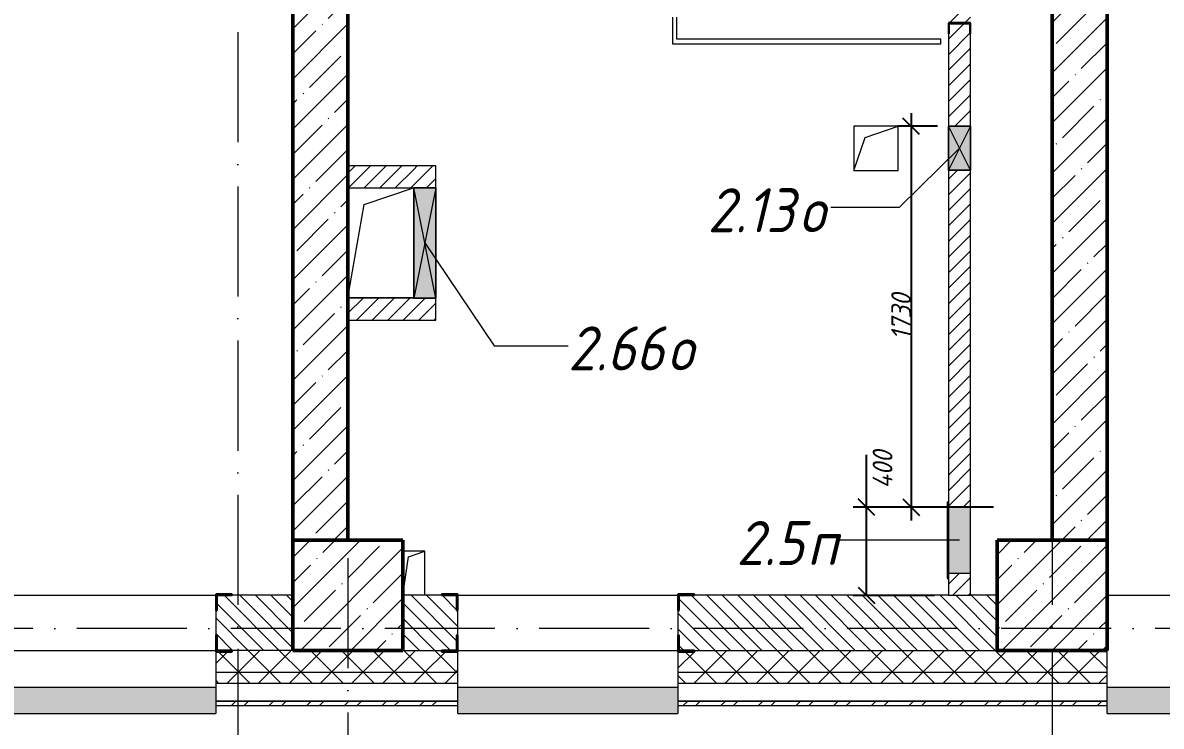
# Model space of a CAD drawing. Header units: millimetres. Extents: x -401725 to 250493, y 305116 to 802890.
# Drawn here: x 46364 to 51537, y 376741 to 379936 of the extents above; entities that cross this region are included whole.
import ezdxf

# ---------------------------------------------------------------- set-up
doc = ezdxf.new("R2010")
doc.units = ezdxf.units.MM
doc.linetypes.add('50_200_ШТРИХ_1Т_ш5_п1_п1_', pattern=[700, 500, -100, 0, -100])
for name, color, linetype, lineweight in [('A-____-____-DIMS', 7, 'Continuous', 9), ('A-DETL-GENF-OTLN', 7, 'Continuous', 9), ('A-FLOR-____-OTLN', 7, 'Continuous', 9), ('A-GENM-____-MCUT', 7, 'Continuous', 25), ('A-GENM-____-OTLN', 7, 'Continuous', 9), ('A-GENM-____-OTLN-1', 7, 'Continuous', 25), ('A-GLAZ-____-IDEN', 7, 'Continuous', 9), ('A-GLAZ-____-OTLN', 7, 'Continuous', 9), ('A-WALL-____-MCUT', 7, 'Continuous', 13), ('A-WALL-____-MCUT-1', 7, 'Continuous', 9), ('A-WALL-____-MCUT-2', 7, 'Continuous', 50), ('A-WALL-____-OTLN', 7, 'Continuous', 9), ('A-WALL-____-PATT-1', 7, 'Continuous', 9), ('A-WALL-FNSH-MCUT-1', 7, 'Continuous', 9), ('S-COLS-____-MCUT', 7, 'Continuous', 50), ('S-COLS-____-OTLN', 7, 'Continuous', 9), ('S-GRID-____-OTLN-1', 7, '50_200_ШТРИХ_1Т_ш5_п1_п1_', 9)]:
    doc.layers.add(name, color=color, linetype=linetype, lineweight=lineweight)
doc.layers.add('A-GLAZ-____-OTLN-1', color=7, linetype='Continuous', lineweight=9, true_color=0xc0c0c0)
doc.styles.add('ISOCPEUR_I_11', font='isocpeui.ttf', dxfattribs={"width": 0.9, "height": 200})
doc.styles.add('ISOCPEUR_I_7', font='isocpeui.ttf', dxfattribs={"width": 0.9, "height": 90})
doc.dimstyles.new('ISO-1_8_0_9К_СРЕДНИЙ_Кладочные_1', dxfattribs={"dimscale": 304.8, "dimtxt": 89.638306, "dimasz": 0.246063, "dimexe": 0.19685, "dimexo": 0, "dimgap": 0, "dimtad": 1, "dimdec": 3, "dimrnd": 0.001, "dimdsep": 46, "dimtxsty": 'ISOCPEUR_I_7', "dimblk1": 'OBLIQUE', "dimblk2": 'OBLIQUE', "dimsah": 1, "dimcen": 0.09, "dimdle": 0.19685, "dimazin": 0, "dimtfac": 1, "dimtdec": 4, "dimtix": 1, "dimtmove": 0, "dimatfit": 3, "dimfxl": 1, "dimtvp": 1, "dimtolj": 1, "dimtzin": 0, "dimarcsym": 2})
doc.dimstyles.new('ISO-1_8_0_9К_СРЕДНИЙ_Кладочные_2', dxfattribs={"dimscale": 304.8, "dimtxt": 89.638306, "dimasz": 0.246063, "dimexe": 0.19685, "dimexo": 0, "dimgap": 0, "dimtad": 1, "dimdec": 3, "dimrnd": 0.001, "dimdsep": 46, "dimtxsty": 'ISOCPEUR_I_7', "dimblk1": 'OBLIQUE', "dimblk2": 'OBLIQUE', "dimsah": 1, "dimcen": 0.09, "dimdle": 0.19685, "dimazin": 0, "dimtfac": 1, "dimtdec": 4, "dimtix": 1, "dimtmove": 1, "dimatfit": 3, "dimfxl": 1, "dimtvp": 1, "dimtolj": 1, "dimtzin": 0, "dimarcsym": 2})
pattern_1 = [(135, (-15659.08, 321904.697), (-35.35534, -35.35534), [])]
pattern_2 = [(45, (-15659.08, 321904.7), (-114.04925, 114.04925), []), (45, (-15545.03, 321904.7), (-114.04925, 114.04925), [201.612, -40.322, 3.353, -36.97])]
pattern_3 = [(45, (-15659.08, 321904.7), (-70.71068, 70.71068), []), (135, (-15659.08, 321904.7), (-70.71068, -70.71068), [])]
pattern_4 = [(45, (-15659.08, 321904.697), (-35.35534, 35.35534), [])]

# ---------------------------------------------------------------- blocks, each defined once
blk = doc.blocks.new('BSC_Колонна _Прямоугольная - 500х500-V19-АР1_План отверстий 2 этажа в осях 1-64_Ю-ЯЯ')
at = {"layer": 'S-COLS-____-OTLN'}
h = blk.add_hatch(dxfattribs=at)
h.set_pattern_fill('FP_28', color=256, style=0, pattern_type=2)
h.set_pattern_definition([(45, (-63500, -55431.04), (-114.04925, 114.04925), []), (45, (-63385.95, -55431.04), (-114.04925, 114.04925), [201.613, -40.323, 3.353, -36.97])])
h.paths.add_polyline_path([(-250, -250), (250, -250), (250, 250), (-250, 250)], flags=0)
at = {"layer": 'S-COLS-____-MCUT'}
for p, q in [((250, 250), (-250, 250)), ((-250, 250), (-250, -250)), ((250, -250), (250, 250)), ((-250, -250), (250, -250))]:
    blk.add_line(p, q, dxfattribs=at)
blk = doc.blocks.new('BSC_Колонна _Прямоугольная - 500х500-V60-АР1_План отверстий 2 этажа в осях 1-64_Ю-ЯЯ')
at = {"layer": 'S-COLS-____-OTLN'}
h = blk.add_hatch(dxfattribs=at)
h.set_pattern_fill('FP_71', color=256, style=0, pattern_type=2)
h.set_pattern_definition([(45, (-66700, -55431.04), (-114.04925, 114.04925), []), (45, (-66585.95, -55431.04), (-114.04925, 114.04925), [201.613, -40.323, 3.353, -36.97])])
h.paths.add_polyline_path([(-250, -250), (250, -250), (250, 250), (-250, 250)], flags=0)
at = {"layer": 'S-COLS-____-MCUT'}
for p, q in [((250, 250), (-250, 250)), ((-250, 250), (-250, -250)), ((250, -250), (250, 250)), ((-250, -250), (250, -250))]:
    blk.add_line(p, q, dxfattribs=at)
blk = doc.blocks.new('Фахверк_СКБ_Уголок - 250_2700-27497298-АР1_План отверстий 2 этажа в осях 1-64_Ю-ЯЯ')
at = {"layer": 'A-GENM-____-MCUT'}
for p, q in [((200, 181), (125, 181)), ((125, 181), (125, 106)), ((131, 106), (131, 175)), ((131, 175), (200, 175)), ((200, 175), (200, 181)), ((125, 106), (131, 106)), ((131, -6), (125, -6)), ((125, -6), (125, -81)), ((131, -75), (131, -6)), ((125, -81), (200, -81)), ((200, -75), (131, -75)), ((200, -81), (200, -75))]:
    blk.add_line(p, q, dxfattribs=at)
blk = doc.blocks.new('154_Фахверк_СКБ_Швеллер - Тип_100_3960-28331862-АР1_План отверстий 2 этажа в осях 1-64_Ю-ЯЯ')
at = {"layer": 'A-GENM-____-MCUT'}
for p, q in [((175, 50), (125, 50)), ((125, 50), (125, -50)), ((128, 47), (175, 47)), ((128, -47), (128, 47)), ((175, 47), (175, 50)), ((125, -50), (175, -50)), ((175, -47), (128, -47)), ((175, -50), (175, -47))]:
    blk.add_line(p, q, dxfattribs=at)
blk = doc.blocks.new('AR_Отверстие Ниша - Лючок-32402834-АР1_План отверстий 2 этажа в осях 1-64_Ю-ЯЯ')
at = {"layer": 'A-GLAZ-____-OTLN'}
blk.add_hatch(color=256, dxfattribs=at).paths.add_polyline_path([(150, -50), (150, 50), (-150, 50), (-150, -50)], flags=0)
for p, q in [((150, 50), (-150, 50)), ((-150, 50), (-150, -50)), ((150, -50), (150, 50)), ((-150, -50), (150, -50))]:
    blk.add_line(p, q, dxfattribs=at)
blk = doc.blocks.new('Л_Общий_Лючок - Лючок-29683982-АР1_План отверстий 2 этажа в осях 1-64_Ю-ЯЯ')
at = {"layer": 'A-GLAZ-____-OTLN-1'}
blk.add_hatch(color=256, dxfattribs=at).paths.add_polyline_path([(-24, 0), (324, 0), (324, 6), (-24, 6)], flags=0)
at = {"layer": 'A-GLAZ-____-OTLN'}
for p, q in [((324, 6), (-24, 6)), ((-24, 6), (-24, 0)), ((324, 6), (324, 0))]:
    blk.add_line(p, q, dxfattribs=at)
blk = doc.blocks.new('AR_Отверстие прямоугольное _в стене_ - AR_Отверстие прямоугольное _в стене__ВК-32402728-АР1_План отверстий 2 этажа в осях 1-64_Ю-ЯЯ')
at = {"layer": 'A-GLAZ-____-OTLN'}
blk.add_hatch(color=256, dxfattribs=at).paths.add_polyline_path([(100, 50), (-100, 50), (-100, -50), (100, -50)], flags=0)
at = {"layer": 'A-DETL-GENF-OTLN'}
for p, q in [((-100, -50), (-100, 50)), ((-100, 50), (100, 50)), ((100, 50), (-100, -50)), ((-100, 50), (100, -50)), ((100, 50), (-100, 50)), ((-100, 50), (-100, -50)), ((100, 50), (100, -50)), ((100, -50), (100, 50)), ((100, -50), (-100, -50)), ((-100, -50), (100, -50))]:
    blk.add_line(p, q, dxfattribs=at)
blk = doc.blocks.new('AR_Отверстие прямоугольное _в плите_ - AR_Отверстие прямоугольное _в плите_-30459207-АР1_План отверстий 2 этажа в осях 1-64_Ю-ЯЯ')
at = {"layer": 'A-GENM-____-OTLN'}
for p, q in [((100, 100), (-100, 100)), ((-100, 100), (-100, -100)), ((-50, 50), (100, 100)), ((100, -100), (100, 100)), ((-100, -100), (-50, 50)), ((-100, -100), (100, -100))]:
    blk.add_line(p, q, dxfattribs=at)
blk = doc.blocks.new('AR_Отверстие прямоугольное _в плите_ - AR_Отверстие прямоугольное _в плите_-30510843-АР1_План отверстий 2 этажа в осях 1-64_Ю-ЯЯ')
at = {"layer": 'A-GENM-____-OTLN'}
for p, q in [((50, 100), (-50, 100)), ((-50, -100), (-25, 75)), ((-25, 75), (50, 100)), ((50, -100), (50, 100))]:
    blk.add_line(p, q, dxfattribs=at)
blk = doc.blocks.new('AR_Отверстие прямоугольное _в плите_ - AR_Отверстие прямоугольное _в плите_-V185-АР1_План отверстий 2 этажа в осях 1-64_Ю-ЯЯ')
at = {"layer": 'A-GENM-____-OTLN'}
for p, q in [((-75, 175), (148.4, 249.5)), ((-150, -250), (-75, 175)), ((-150, -250), (150, -250))]:
    blk.add_line(p, q, dxfattribs=at)
blk = doc.blocks.new('Отлив_СКБ - Отлив витража_120_НВФ-31885283-АР1_План отверстий 2 этажа в осях 1-64_Ю-ЯЯ')
at = {"layer": 'A-GLAZ-____-OTLN-1'}
for points in [[(426.1, -2), (1000, -2), (1000, 0), (0, 0), (0, -2)], [(426.1, -120), (1000, -120), (1000, -2), (0, -2), (0, -120)]]:
    blk.add_hatch(color=256, dxfattribs=at).paths.add_polyline_path(points, flags=0)
at = {"layer": 'A-GLAZ-____-OTLN'}
for p, q in [((0, 0), (1000, 0)), ((1000, -2), (0, -2)), ((0, -120), (0, -83)), ((1000, -83), (1000, -120)), ((0, -120), (1000, -120))]:
    blk.add_line(p, q, dxfattribs=at)
blk = doc.blocks.new('Отлив_СКБ - Отлив витража_120_НВФ-31885687-АР1_План отверстий 2 этажа в осях 1-64_Ю-ЯЯ')
at = {"layer": 'A-GLAZ-____-OTLN-1'}
for points in [[(0, 0), (0, -2), (1800, -2), (1800, 0), (1023.3, 0)], [(0, -83), (0, -120), (1800, -120), (1800, -2), (0, -2), (0, -63)]]:
    blk.add_hatch(color=256, dxfattribs=at).paths.add_polyline_path(points, flags=0)
at = {"layer": 'A-GLAZ-____-OTLN'}
for p, q in [((0, 0), (1800, 0)), ((1800, -2), (0, -2)), ((0, -120), (0, -83)), ((1800, -83), (1800, -120)), ((0, -120), (1800, -120))]:
    blk.add_line(p, q, dxfattribs=at)
blk = doc.blocks.new('AR_Отверстие прямоугольное _в стене__БезПР - AR_Отверстие прямоугольное _в стене__БезПР-36789228-АР1_План отверстий 2 этажа в осях 1-64_Ю-ЯЯ')
at = {"layer": 'A-GLAZ-____-OTLN'}
blk.add_hatch(color=256, dxfattribs=at).paths.add_polyline_path([(250, -50), (250, 50), (-250, 50), (-250, -50), (-193.5, -50)], flags=0)
at = {"layer": 'A-DETL-GENF-OTLN'}
for p, q in [((-250, -50), (-250, 50)), ((-250, 50), (250, 50)), ((250, 50), (-250, -50)), ((-250, 50), (250, -50)), ((250, 50), (-250, 50)), ((-250, 50), (-250, -50)), ((250, 50), (250, -50)), ((250, -50), (250, 50)), ((250, -50), (-250, -50)), ((-250, -50), (250, -50))]:
    blk.add_line(p, q, dxfattribs=at)
at = {"layer": 'A-GLAZ-____-OTLN'}
blk.add_line((250, 50), (-250, 50), dxfattribs=at)
blk = doc.blocks.new('_Oblique')
at = {"color": 0, "linetype": 'ByBlock', "lineweight": -2}
blk.add_line((-0.5, -0.5), (0.5, 0.5), dxfattribs=at)
blk = doc.blocks.new('*D9013')
at = {"layer": 'A-____-____-DIMS', "color": 0, "lineweight": -2, "transparency": 16777216}
for p, q in [((50400.8, 379525.7), (50400.8, 377675.7)), ((50520.9, 379465.7), (50340.8, 379465.7)), ((50775.3, 377735.7), (50340.8, 377735.7))]:
    blk.add_line(p, q, dxfattribs=at)
at = {"layer": 'Defpoints', "color": 0, "transparency": 16777216}
for p in [(50520.9, 379465.7), (50400.8, 377735.7), (50775.3, 377735.7)]:
    blk.add_point(p, dxfattribs=at)
at = {"layer": 'A-____-____-DIMS', "color": 0, "lineweight": -2, "transparency": 16777216, "xscale": 75, "yscale": 75, "zscale": 75}
for p, rotation in [((50400.8, 379465.7), 90), ((50400.8, 377735.7), 270)]:
    blk.add_blockref('_Oblique', p, dxfattribs=dict(at, rotation=rotation))
at = {"layer": 'A-____-____-DIMS', "color": 0, "transparency": 16777216, "insert": (50355.3, 378600.7), "char_height": 90, "width": 504.733, "attachment_point": 5, "rotation": 90, "style": 'ISOCPEUR_I_7'}
blk.add_mtext('\\A1;1730', dxfattribs=at)
blk = doc.blocks.new('*D9014')
at = {"layer": 'A-____-____-DIMS', "color": 0, "lineweight": -2, "transparency": 16777216}
for p, q in [((50197.6, 377735.7), (50197.6, 377973.6)), ((50197.6, 377335.7), (50197.6, 377795.7)), ((50775.3, 377735.7), (50137.6, 377735.7)), ((50506.9, 377335.7), (50137.6, 377335.7))]:
    blk.add_line(p, q, dxfattribs=at)
at = {"layer": 'Defpoints', "color": 0, "transparency": 16777216}
for p in [(50775.3, 377735.7), (50197.6, 377335.7), (50506.9, 377335.7)]:
    blk.add_point(p, dxfattribs=at)
at = {"layer": 'A-____-____-DIMS', "color": 0, "lineweight": -2, "transparency": 16777216, "xscale": 75, "yscale": 75, "zscale": 75}
for p, rotation in [((50197.6, 377735.7), 90), ((50197.6, 377335.7), 270)]:
    blk.add_blockref('_Oblique', p, dxfattribs=dict(at, rotation=rotation))
at = {"layer": 'A-____-____-DIMS', "color": 0, "transparency": 16777216, "insert": (50225.7, 377820.5), "char_height": 90, "width": 426.127, "attachment_point": 1, "rotation": 90, "line_spacing_factor": 1.149209, "style": 'ISOCPEUR_I_7'}
blk.add_mtext('\\A1;400', dxfattribs=at)

msp = doc.modelspace()

# ---------------------------------------------------------------- hatches: boundary and pattern name
at = {"layer": 'A-WALL-____-PATT-1'}
h = msp.add_hatch(dxfattribs=at)
h.set_pattern_fill('FP_13', color=256, style=0, pattern_type=2)
h.set_pattern_definition(pattern_2)
h.paths.add_polyline_path([(51040.9187, 377585.7392), (51290.9187, 377585.7392), (51290.9187, 385085.7392), (51040.9187, 385085.7392), (51040.9187, 379129.289)], flags=0)
h = msp.add_hatch(dxfattribs=at)
h.set_pattern_fill('FP_5', color=256, style=0, pattern_type=2)
h.set_pattern_definition(pattern_4)
h.paths.add_polyline_path([(50570.9187, 377335.7392), (50670.9187, 377335.7392), (50670.9187, 377435.7392), (50570.9187, 377435.7392)], flags=0)
h.paths.add_polyline_path([(50663.1517, 377735.7392), (50670.9187, 377735.7392), (50670.9187, 379265.7392), (50570.9187, 379265.7392), (50570.9187, 377735.7392)], flags=0)
h.paths.add_polyline_path([(50629.5595, 379465.7392), (50670.9187, 379465.7392), (50670.9187, 379885.7392), (50667.9187, 379885.7392), (50667.9187, 379932.7392), (50573.9187, 379932.7392), (50573.9187, 379885.7392), (50570.9187, 379885.7392), (50570.9187, 379465.7392), (50573.9187, 379465.7392)], flags=0)
h.paths.add_polyline_path([(50670.9187, 379935.7392), (50670.9187, 380925.7392), (50570.9187, 380925.7392), (50570.9187, 379935.7392), (50667.9187, 379935.7392)], flags=0)
h.paths.add_polyline_path([(50593.443, 381325.7392), (50670.9187, 381325.7392), (50670.9187, 381755.7392), (50570.9187, 381755.7392), (50570.9187, 381325.7392)], flags=0)
h.paths.add_polyline_path([(50670.9187, 382255.7392), (50670.9187, 384470.7392), (50570.9187, 384470.7392), (50570.9187, 382255.7392), (50575.3847, 382255.7392)], flags=0)
h.paths.add_polyline_path([(50670.9187, 384770.7392), (50670.9187, 384885.7392), (50570.9187, 384885.7392), (50570.9187, 384770.7392), (50666.127, 384770.7392)], flags=0)
h = msp.add_hatch(dxfattribs=at)
h.set_pattern_fill('FP_13', color=256, style=0, pattern_type=2)
h.set_pattern_definition(pattern_2)
h.paths.add_polyline_path([(47840.9187, 377585.7392), (47840.9187, 384135.7392), (47590.9187, 384135.7392), (47590.9187, 377585.7392)], flags=0)
h.paths.add_polyline_path([(47632.5854, 384385.7392), (47840.9187, 384385.7392), (47840.9187, 384585.7392), (47590.9187, 384585.7392), (47590.9187, 384385.7392)], flags=0)
h = msp.add_hatch(dxfattribs=at)
h.set_pattern_fill('FP_5', color=256, style=0, pattern_type=2)
h.set_pattern_definition(pattern_4)
h.paths.add_polyline_path([(47840.9187, 379185.7392), (48140.9187, 379185.7392), (48140.9187, 379285.7392), (47840.9187, 379285.7392)], flags=0)
h = msp.add_hatch(dxfattribs=at)
h.set_pattern_fill('FP_5', color=256, style=0, pattern_type=2)
h.set_pattern_definition(pattern_4)
h.paths.add_polyline_path([(48240.9187, 379185.7392), (48240.9187, 379285.7392), (48140.9187, 379285.7392), (48140.9187, 379185.7392)], flags=0)
h = msp.add_hatch(dxfattribs=at)
h.set_pattern_fill('FP_5', color=256, style=0, pattern_type=2)
h.set_pattern_definition(pattern_4)
h.paths.add_polyline_path([(47840.9187, 378585.7392), (48240.9187, 378585.7392), (48240.9187, 378685.7392), (47840.9187, 378685.7392)], flags=0)
h = msp.add_hatch(dxfattribs=at)
h.set_pattern_fill('FP_6', color=256, style=0, pattern_type=2)
h.set_pattern_definition(pattern_1)
h.paths.add_polyline_path([(47246.9187, 377085.7392), (47590.9187, 377085.7392), (47590.9187, 377335.7392), (47246.9187, 377335.7392), (47246.9187, 377266.7392), (47240.9187, 377266.7392), (47240.9187, 377154.7392), (47246.9187, 377154.7392)], flags=0)
h.paths.add_polyline_path([(45365.9187, 377085.7392), (45434.9187, 377085.7392), (45434.9187, 377154.7392), (45440.9187, 377154.7392), (45440.9187, 377266.7392), (45434.9187, 377266.7392), (45434.9187, 377335.7392), (44246.9187, 377335.7392), (44246.9187, 377266.7392), (44240.9187, 377266.7392), (44240.9187, 377154.7392), (44246.9187, 377154.7392), (44246.9187, 377085.7392), (44420.7603, 377085.7392)], flags=0)
h.paths.add_polyline_path([(42434.9187, 377085.7392), (42434.9187, 377154.7392), (42440.9187, 377154.7392), (42440.9187, 377266.7392), (42434.9187, 377266.7392), (42434.9187, 377335.7392), (42090.9187, 377335.7392), (42090.9187, 377085.7392), (42365.9187, 377085.7392)], flags=0)
h = msp.add_hatch(dxfattribs=at)
h.set_pattern_fill('FP_6', color=256, style=0, pattern_type=2)
h.set_pattern_definition(pattern_1)
h.paths.add_polyline_path([(50790.9187, 377085.7392), (50790.9187, 377335.7392), (49346.9187, 377335.7392), (49346.9187, 377266.7392), (49340.9187, 377266.7392), (49340.9187, 377154.7392), (49346.9187, 377154.7392), (49346.9187, 377085.7392), (49723.2623, 377085.7392)], flags=0)
h.paths.add_polyline_path([(48090.9187, 377085.7392), (48334.9187, 377085.7392), (48334.9187, 377154.7392), (48340.9187, 377154.7392), (48340.9187, 377266.7392), (48334.9187, 377266.7392), (48334.9187, 377335.7392), (48090.9187, 377335.7392), (48090.9187, 377329.7392)], flags=0)
h = msp.add_hatch(dxfattribs=at)
h.set_pattern_fill('FP_1', color=256, style=0, pattern_type=2)
h.set_pattern_definition(pattern_3)
h.paths.add_polyline_path([(58560.7656, 376985.7392), (58640.9187, 376985.7392), (58640.9187, 377085.7392), (52290.9187, 377085.7392), (52290.9187, 376985.7392), (55025.7643, 376985.7392)], flags=0)
h.paths.add_polyline_path([(49340.9187, 376985.7392), (51290.9187, 376985.7392), (51290.9187, 377085.7392), (49415.9187, 377085.7392), (49415.9187, 377079.7392), (49340.9187, 377079.7392)], flags=0)
h.paths.add_polyline_path([(48340.9187, 376985.7392), (48340.9187, 377079.7392), (48265.9187, 377079.7392), (48265.9187, 377085.7392), (47315.9187, 377085.7392), (47315.9187, 377079.7392), (47240.9187, 377079.7392), (47240.9187, 376985.7392), (47955.7616, 376985.7392)], flags=0)
h.paths.add_polyline_path([(44420.7603, 376985.7392), (45440.9187, 376985.7392), (45440.9187, 377079.7392), (45365.9187, 377079.7392), (45365.9187, 377085.7392), (44315.9187, 377085.7392), (44315.9187, 377079.7392), (44240.9187, 377079.7392), (44240.9187, 376985.7392), (44315.9187, 376985.7392)], flags=0)
h.paths.add_polyline_path([(42440.9187, 376985.7392), (42440.9187, 377079.7392), (42365.9187, 377079.7392), (42365.9187, 377085.7392), (41315.9187, 377085.7392), (41315.9187, 377079.7392), (41240.9187, 377079.7392), (41240.9187, 376985.7392), (41769.5093, 376985.7392)], flags=0)
h.paths.add_polyline_path([(38676.3831, 376985.7392), (39440.9187, 376985.7392), (39440.9187, 377079.7392), (39365.9187, 377079.7392), (39365.9187, 377085.7392), (38315.9187, 377085.7392), (38315.9187, 377079.7392), (38240.9187, 377079.7392), (38240.9187, 376985.7392), (38590.9187, 376985.7392)], flags=0)
h.paths.add_polyline_path([(36365.9187, 376985.7392), (36440.9187, 376985.7392), (36440.9187, 377079.7392), (36365.9187, 377079.7392), (36365.9187, 377085.7392), (35315.9187, 377085.7392), (35315.9187, 377079.7392), (35240.9187, 377079.7392), (35240.9187, 376985.7392), (35583.257, 376985.7392)], flags=0)
h.paths.add_polyline_path([(32240.9187, 376985.7392), (33440.9187, 376985.7392), (33440.9187, 377079.7392), (33365.9187, 377079.7392), (33365.9187, 377085.7392), (32315.9187, 377085.7392), (32315.9187, 377079.7392), (32240.9187, 377079.7392)], flags=0)
h.paths.add_polyline_path([(26815.9187, 376985.7392), (26890.9187, 376985.7392), (26890.9187, 377079.7392), (26815.9187, 377079.7392), (26815.9187, 377085.7392), (25765.9187, 377085.7392), (25765.9187, 377079.7392), (25690.9187, 377079.7392), (25690.9187, 376985.7392), (26745.7536, 376985.7392)], flags=0)
h.paths.add_polyline_path([(28765.9187, 376985.7392), (30440.9187, 376985.7392), (30440.9187, 377079.7392), (30365.9187, 377079.7392), (30365.9187, 377085.7392), (28765.9187, 377085.7392), (28765.9187, 377079.7392), (28690.9187, 377079.7392), (28690.9187, 376985.7392)], flags=0)
h.paths.add_polyline_path([(23815.9187, 376985.7392), (23890.9187, 376985.7392), (23890.9187, 377079.7392), (23815.9187, 377079.7392), (23815.9187, 377085.7392), (22765.9187, 377085.7392), (22765.9187, 377079.7392), (22690.9187, 377079.7392), (22690.9187, 376985.7392), (23540.9187, 376985.7392)], flags=0)
h.paths.add_polyline_path([(20890.9187, 376985.7392), (20890.9187, 377079.7392), (20815.9187, 377079.7392), (20815.9187, 377085.7392), (19765.9187, 377085.7392), (19765.9187, 377079.7392), (19690.9187, 377079.7392), (19690.9187, 376985.7392), (20559.5013, 376985.7392)], flags=0)
h.paths.add_polyline_path([(16690.9187, 376985.7392), (17890.9187, 376985.7392), (17890.9187, 377079.7392), (17815.9187, 377079.7392), (17815.9187, 377085.7392), (16765.9187, 377085.7392), (16765.9187, 377079.7392), (16690.9187, 377079.7392)], flags=0)
h.paths.add_polyline_path([(14890.9187, 376985.7392), (14890.9187, 377079.7392), (14815.9187, 377079.7392), (14815.9187, 377085.7392), (13765.9187, 377085.7392), (13765.9187, 377079.7392), (13690.9187, 377079.7392), (13690.9187, 376985.7392), (14815.9187, 376985.7392)], flags=0)
h.paths.add_polyline_path([(11040.9187, 376985.7392), (11890.9187, 376985.7392), (11890.9187, 377079.7392), (11815.9187, 377079.7392), (11815.9187, 377085.7392), (10765.9187, 377085.7392), (10765.9187, 377079.7392), (10690.9187, 377079.7392), (10690.9187, 376985.7392), (10838.2476, 376985.7392)], flags=0)
h.paths.add_polyline_path([(8890.9187, 376985.7392), (8890.9187, 377079.7392), (8815.9187, 377079.7392), (8815.9187, 377085.7392), (7765.9187, 377085.7392), (7765.9187, 377079.7392), (7690.9187, 377079.7392), (7690.9187, 376985.7392), (8186.9966, 376985.7392)], flags=0)
h.paths.add_polyline_path([(5890.9187, 376985.7392), (5890.9187, 377079.7392), (5815.9187, 377079.7392), (5815.9187, 377085.7392), (4765.9187, 377085.7392), (4765.9187, 377079.7392), (4690.9187, 377079.7392), (4690.9187, 376985.7392), (5815.9187, 376985.7392)], flags=0)
h.paths.add_polyline_path([(2890.9187, 376985.7392), (2890.9187, 377079.7392), (2815.9187, 377079.7392), (2815.9187, 377085.7392), (1765.9187, 377085.7392), (1765.9187, 377079.7392), (1690.9187, 377079.7392), (1690.9187, 376985.7392), (2884.4946, 376985.7392)], flags=0)
h.paths.add_polyline_path([(690.9187, 376985.7392), (690.9187, 377079.7392), (615.9187, 377079.7392), (615.9187, 377085.7392), (-9109.0813, 377085.7392), (-9109.0813, 376985.7392), (233.2436, 376985.7392)], flags=0)
h.paths.add_polyline_path([(-10109.0813, 376985.7392), (-10109.0813, 377085.7392), (-18109.0813, 377085.7392), (-18109.0813, 376985.7392), (-12139.2611, 376985.7392)], flags=0)
h = msp.add_hatch(dxfattribs=at)
h.set_pattern_fill('FP_1', color=256, style=0, pattern_type=2)
h.set_pattern_definition(pattern_3)
h.paths.add_polyline_path([(58640.9187, 376935.7392), (58640.9187, 376985.7392), (52290.9187, 376985.7392), (52290.9187, 376935.7392), (58560.7656, 376935.7392)], flags=0)
h.paths.add_polyline_path([(51290.9187, 376935.7392), (51290.9187, 376985.7392), (49340.9187, 376985.7392), (49340.9187, 376935.7392), (49723.2623, 376935.7392)], flags=0)
h.paths.add_polyline_path([(48340.9187, 376935.7392), (48340.9187, 376985.7392), (47240.9187, 376985.7392), (47240.9187, 376935.7392), (47955.7616, 376935.7392)], flags=0)
h.paths.add_polyline_path([(45440.9187, 376935.7392), (45440.9187, 376985.7392), (44240.9187, 376985.7392), (44240.9187, 376935.7392), (44420.7603, 376935.7392)], flags=0)
h.paths.add_polyline_path([(42440.9187, 376935.7392), (42440.9187, 376985.7392), (41240.9187, 376985.7392), (41240.9187, 376935.7392), (41769.5093, 376935.7392)], flags=0)
h.paths.add_polyline_path([(39440.9187, 376935.7392), (39440.9187, 376985.7392), (38240.9187, 376985.7392), (38240.9187, 376935.7392), (39118.2583, 376935.7392)], flags=0)
h.paths.add_polyline_path([(35240.9187, 376935.7392), (36440.9187, 376935.7392), (36440.9187, 376985.7392), (35240.9187, 376985.7392)], flags=0)
h.paths.add_polyline_path([(32932.006, 376935.7392), (33440.9187, 376935.7392), (33440.9187, 376985.7392), (32240.9187, 376985.7392), (32240.9187, 376935.7392)], flags=0)
h.paths.add_polyline_path([(28690.9187, 376935.7392), (30440.9187, 376935.7392), (30440.9187, 376985.7392), (28690.9187, 376985.7392)], flags=0)
h.paths.add_polyline_path([(25690.9187, 376935.7392), (26890.9187, 376935.7392), (26890.9187, 376985.7392), (25690.9187, 376985.7392)], flags=0)
h.paths.add_polyline_path([(23890.9187, 376935.7392), (23890.9187, 376985.7392), (22690.9187, 376985.7392), (22690.9187, 376935.7392), (23210.7523, 376935.7392)], flags=0)
h.paths.add_polyline_path([(17890.9187, 376935.7392), (17890.9187, 376985.7392), (16690.9187, 376985.7392), (16690.9187, 376935.7392)], flags=0)
h.paths.add_polyline_path([(19690.9187, 376935.7392), (20890.9187, 376935.7392), (20890.9187, 376985.7392), (19690.9187, 376985.7392)], flags=0)
h.paths.add_polyline_path([(14890.9187, 376935.7392), (14890.9187, 376985.7392), (13690.9187, 376985.7392), (13690.9187, 376935.7392), (14373.2489, 376935.7392)], flags=0)
h.paths.add_polyline_path([(11890.9187, 376935.7392), (11890.9187, 376985.7392), (10690.9187, 376985.7392), (10690.9187, 376935.7392), (11721.9979, 376935.7392)], flags=0)
h.paths.add_polyline_path([(7690.9187, 376935.7392), (8890.9187, 376935.7392), (8890.9187, 376985.7392), (7690.9187, 376985.7392)], flags=0)
h.paths.add_polyline_path([(5890.9187, 376935.7392), (5890.9187, 376985.7392), (4690.9187, 376985.7392), (4690.9187, 376935.7392), (5535.7456, 376935.7392)], flags=0)
h.paths.add_polyline_path([(2884.4946, 376935.7392), (2890.9187, 376935.7392), (2890.9187, 376985.7392), (1690.9187, 376985.7392), (1690.9187, 376935.7392), (2000.7443, 376935.7392)], flags=0)
h.paths.add_polyline_path([(690.9187, 376935.7392), (690.9187, 376985.7392), (-9109.0813, 376985.7392), (-9109.0813, 376935.7392), (233.2436, 376935.7392)], flags=0)
h.paths.add_polyline_path([(-10109.0813, 376935.7392), (-10109.0813, 376985.7392), (-18209.0813, 376985.7392), (-18209.0813, 376935.7392), (-12139.2611, 376935.7392)], flags=0)
h = msp.add_hatch(dxfattribs=at)
h.set_pattern_fill('FP_3', color=256, style=0, pattern_type=2)
h.set_pattern_definition([(45, (-15659.08, 321904.7), (-85.53659, 85.53659), []), (45, (-15602.06, 321904.7), (-85.53659, 85.53659), [])])
h.paths.add_polyline_path([(58540.9187, 376835.7392), (58540.9187, 376855.7392), (52290.9187, 376855.7392), (52290.9187, 376835.7392), (55025.7643, 376835.7392)], flags=0)
h.paths.add_polyline_path([(51290.9187, 376835.7392), (51290.9187, 376855.7392), (49340.9187, 376855.7392), (49340.9187, 376835.7392), (49723.2623, 376835.7392)], flags=0)
h.paths.add_polyline_path([(48340.9187, 376835.7392), (48340.9187, 376855.7392), (47240.9187, 376855.7392), (47240.9187, 376835.7392), (47955.7616, 376835.7392)], flags=0)
h.paths.add_polyline_path([(45440.9187, 376835.7392), (45440.9187, 376855.7392), (44860.9187, 376855.7392), (44860.9187, 376835.7392)], flags=0)

# ---------------------------------------------------------------- linework, layer by layer
at = {"layer": 'A-FLOR-____-OTLN'}
msp.add_line((48140.9187, 378686.2788), (47840.9187, 378686.2788), dxfattribs=at)
at = {"layer": 'A-GLAZ-____-IDEN'}
for p, q in [((50620.9187, 379365.7392), (50345.9187, 379096.778)), ((50345.9187, 379096.778), (50035.3687, 379096.778)), ((48190.9187, 378935.7392), (48506.5937, 378469.418)), ((48506.5937, 378469.418), (48842.0718, 378469.418)), ((50620.9187, 377585.7392), (50070.9187, 377585.7392))]:
    msp.add_line(p, q, dxfattribs=at)
at = {"layer": 'A-WALL-____-MCUT'}
for p, q in [((47590.9187, 377335.7392), (47315.9187, 377335.7392)), ((48265.9187, 377335.7392), (48090.9187, 377335.7392)), ((50570.9187, 377335.7392), (49415.9187, 377335.7392)), ((50570.9187, 377335.7392), (50670.9187, 377335.7392)), ((50790.9187, 377335.7392), (50670.9187, 377335.7392)), ((47240.9187, 377266.7392), (47240.9187, 377154.7392)), ((48340.9187, 377154.7392), (48340.9187, 377266.7392)), ((49340.9187, 377266.7392), (49340.9187, 377154.7392)), ((47240.9187, 377079.7392), (47240.9187, 376855.7392)), ((48340.9187, 376855.7392), (48340.9187, 377079.7392)), ((49340.9187, 377079.7392), (49340.9187, 376855.7392)), ((51290.9187, 376855.7392), (51290.9187, 377085.7392)), ((47240.9187, 376855.7392), (48340.9187, 376855.7392)), ((49340.9187, 376855.7392), (51290.9187, 376855.7392))]:
    msp.add_line(p, q, dxfattribs=at)
at = {"layer": 'A-WALL-____-MCUT-1'}
for p, q in [((47590.9187, 377085.7392), (47315.9187, 377085.7392)), ((48090.9187, 377085.7392), (48265.9187, 377085.7392)), ((49415.9187, 377085.7392), (50790.9187, 377085.7392)), ((48340.9187, 376985.7392), (47240.9187, 376985.7392)), ((51290.9187, 376985.7392), (49340.9187, 376985.7392)), ((48340.9187, 376935.7392), (47240.9187, 376935.7392)), ((51290.9187, 376935.7392), (49340.9187, 376935.7392))]:
    msp.add_line(p, q, dxfattribs=at)
at = {"layer": 'A-WALL-____-MCUT-2'}
for p, q in [((51040.9187, 385085.7392), (51040.9187, 377585.7392)), ((51290.9187, 377585.7392), (51290.9187, 384835.7392)), ((47590.9187, 384135.7392), (47590.9187, 377585.7392)), ((47840.9187, 377585.7392), (47840.9187, 384135.7392))]:
    msp.add_line(p, q, dxfattribs=at)
at = {"layer": 'A-WALL-____-OTLN'}
for p, q in [((45440.9187, 377335.7392), (47240.9187, 377335.7392)), ((48340.9187, 377335.7392), (49340.9187, 377335.7392)), ((51290.9187, 377335.7392), (52290.9187, 377335.7392)), ((45440.9187, 377085.7392), (47240.9187, 377085.7392)), ((48340.9187, 377085.7392), (49340.9187, 377085.7392))]:
    msp.add_line(p, q, dxfattribs=at)
at = {"layer": 'A-WALL-FNSH-MCUT-1'}
for p, q in [((49315.9187, 379960.7392), (49315.9187, 379840.7392)), ((49335.9187, 379860.7392), (49335.9187, 379960.7392)), ((50535.9187, 379860.7392), (49335.9187, 379860.7392)), ((50535.9187, 379840.7392), (50535.9187, 379860.7392)), ((50570.9187, 379885.7392), (50570.9187, 379465.7392)), ((50670.9187, 379465.7392), (50670.9187, 379885.7392)), ((49315.9187, 379840.7392), (50535.9187, 379840.7392)), ((48240.9187, 379285.7392), (47840.9187, 379285.7392)), ((47840.9187, 379285.7392), (47840.9187, 379185.7392)), ((48240.9187, 379185.7392), (48240.9187, 379285.7392)), ((50570.9187, 379265.7392), (50570.9187, 377735.7392)), ((50670.9187, 377735.7392), (50670.9187, 379265.7392)), ((47840.9187, 379185.7392), (48140.9187, 379185.7392)), ((48140.9187, 378685.7392), (47840.9187, 378685.7392)), ((47840.9187, 378685.7392), (47840.9187, 378585.7392)), ((48240.9187, 378585.7392), (48240.9187, 378685.7392)), ((47840.9187, 378585.7392), (48240.9187, 378585.7392)), ((50570.9187, 377435.7392), (50570.9187, 377335.7392)), ((50670.9187, 377335.7392), (50670.9187, 377435.7392)), ((48340.9187, 376855.7392), (47240.9187, 376855.7392)), ((47240.9187, 376855.7392), (47240.9187, 376835.7392)), ((48340.9187, 376835.7392), (48340.9187, 376855.7392)), ((51290.9187, 376855.7392), (49340.9187, 376855.7392)), ((49340.9187, 376855.7392), (49340.9187, 376835.7392)), ((51290.9187, 376835.7392), (51290.9187, 376855.7392)), ((47240.9187, 376835.7392), (48340.9187, 376835.7392)), ((49340.9187, 376835.7392), (51290.9187, 376835.7392))]:
    msp.add_line(p, q, dxfattribs=at)
at = {"layer": 'S-GRID-____-OTLN-1'}
for p, q in [((47340.9187, 412797.5486), (47340.9187, 374796.285)), ((51040.9187, 412797.5486), (51040.9187, 374796.285)), ((47840.9187, 412509.2909), (47840.9187, 374937.4037)), ((88415.3253, 377185.7392), (-20327.8515, 377185.7392))]:
    msp.add_line(p, q, dxfattribs=at)

# ---------------------------------------------------------------- block references
at = {"layer": 'A-GENM-____-OTLN'}
for name, p in [('AR_Отверстие прямоугольное _в плите_ - AR_Отверстие прямоугольное _в плите_-30459207-АР1_План отверстий 2 этажа в осях 1-64_Ю-ЯЯ', (50240.9187, 379365.5323)), ('AR_Отверстие прямоугольное _в плите_ - AR_Отверстие прямоугольное _в плите_-V185-АР1_План отверстий 2 этажа в осях 1-64_Ю-ЯЯ', (47990.9187, 378936.2788)), ('AR_Отверстие прямоугольное _в плите_ - AR_Отверстие прямоугольное _в плите_-30510843-АР1_План отверстий 2 этажа в осях 1-64_Ю-ЯЯ', (48140.9187, 377435.7392))]:
    msp.add_blockref(name, p, dxfattribs=at)
at = {"layer": 'A-GENM-____-OTLN-1'}
for name, p, rotation in [('154_Фахверк_СКБ_Швеллер - Тип_100_3960-28331862-АР1_План отверстий 2 этажа в осях 1-64_Ю-ЯЯ', (50620.9187, 380060.7392), 270.0000000000001), ('Фахверк_СКБ_Уголок - 250_2700-27497298-АР1_План отверстий 2 этажа в осях 1-64_Ю-ЯЯ', (48465.9187, 377260.7392), 180)]:
    msp.add_blockref(name, p, dxfattribs=dict(at, rotation=rotation))
for p in [(47115.9187, 377160.7392), (49215.9187, 377160.7392)]:
    msp.add_blockref('Фахверк_СКБ_Уголок - 250_2700-27497298-АР1_План отверстий 2 этажа в осях 1-64_Ю-ЯЯ', p, dxfattribs=at)
at = {"layer": 'A-GLAZ-____-OTLN'}
for name, p, rotation in [('AR_Отверстие прямоугольное _в стене_ - AR_Отверстие прямоугольное _в стене__ВК-32402728-АР1_План отверстий 2 этажа в осях 1-64_Ю-ЯЯ', (50620.9187, 379365.7392), 270.0000000000001), ('AR_Отверстие прямоугольное _в стене__БезПР - AR_Отверстие прямоугольное _в стене__БезПР-36789228-АР1_План отверстий 2 этажа в осях 1-64_Ю-ЯЯ', (48190.9187, 378935.7392), 270), ('Л_Общий_Лючок - Лючок-29683982-АР1_План отверстий 2 этажа в осях 1-64_Ю-ЯЯ', (50570.9187, 377435.7392), 90.00000000000006), ('AR_Отверстие Ниша - Лючок-32402834-АР1_План отверстий 2 этажа в осях 1-64_Ю-ЯЯ', (50620.9187, 377585.7392), 270.0000000000001)]:
    msp.add_blockref(name, p, dxfattribs=dict(at, rotation=rotation))
for name, p in [('Отлив_СКБ - Отлив витража_120_НВФ-31885687-АР1_План отверстий 2 этажа в осях 1-64_Ю-ЯЯ', (45440.9187, 376918.7392)), ('Отлив_СКБ - Отлив витража_120_НВФ-31885283-АР1_План отверстий 2 этажа в осях 1-64_Ю-ЯЯ', (48340.9187, 376918.7392)), ('Отлив_СКБ - Отлив витража_120_НВФ-31885283-АР1_План отверстий 2 этажа в осях 1-64_Ю-ЯЯ', (51290.9187, 376918.7392))]:
    msp.add_blockref(name, p, dxfattribs=at)
at = {"layer": 'S-COLS-____-OTLN'}
for name, p in [('BSC_Колонна _Прямоугольная - 500х500-V19-АР1_План отверстий 2 этажа в осях 1-64_Ю-ЯЯ', (47840.9187, 377335.7392)), ('BSC_Колонна _Прямоугольная - 500х500-V60-АР1_План отверстий 2 этажа в осях 1-64_Ю-ЯЯ', (51040.9187, 377335.7392))]:
    msp.add_blockref(name, p, dxfattribs=at)

# ---------------------------------------------------------------- texts
at = {"layer": 'A-GLAZ-____-IDEN', "char_height": 200, "attachment_point": 1, "style": 'ISOCPEUR_I_11'}
for s, insert, width in [('2.13', (49475.9171, 379184.3926), 505.063125), ('\\fISOCPEUR|b0|i1|c204|p34|;\\W.9;о', (49892.6358, 379184.3926), 158.734125), ('2.66', (48842.0718, 378557.0326), 548.35425), ('\\fISOCPEUR|b0|i1|c204|p34|;\\W.9;о', (49294.5093, 378557.0326), 158.734125), ('2.5', (49606.8694, 377673.3538), 389.620125), ('\\fISOCPEUR|b0|i1|c204|p34|;\\W.9;п', (49928.3381, 377673.3538), 158.734125)]:
    msp.add_mtext(s, dxfattribs=dict(at, insert=insert, width=width))

# ---------------------------------------------------------------- dimensions: what is measured, and where the dimension line sits
at = {"layer": 'A-____-____-DIMS'}
dim = msp.add_linear_dim(base=(50400.8379, 377735.7392), p1=(50520.9187, 379465.7392), p2=(50775.318, 377735.7392), angle=90, dimstyle='ISO-1_8_0_9К_СРЕДНИЙ_Кладочные_2', override={"dimpost": '<>', "dimfxl": 1748.604876}, dxfattribs=at)
dim.commit()
dim.dimension.update_dxf_attribs({"geometry": '*D9013', "text_midpoint": (50355.2584, 378600.7392)})
dim = msp.add_linear_dim(base=(50197.6497, 377335.7392), p1=(50775.318, 377735.7392), p2=(50506.9039, 377335.7392), angle=90, dimstyle='ISO-1_8_0_9К_СРЕДНИЙ_Кладочные_1', override={"dimpost": '<>', "dimfxl": 481.711662}, dxfattribs=at)
dim.commit()
dim.dimension.update_dxf_attribs({"geometry": '*D9014', "text_midpoint": (50285.6759, 377973.5824), "dimtype": 160, "text_rotation": 90})

doc.saveas('drawing.dxf')
